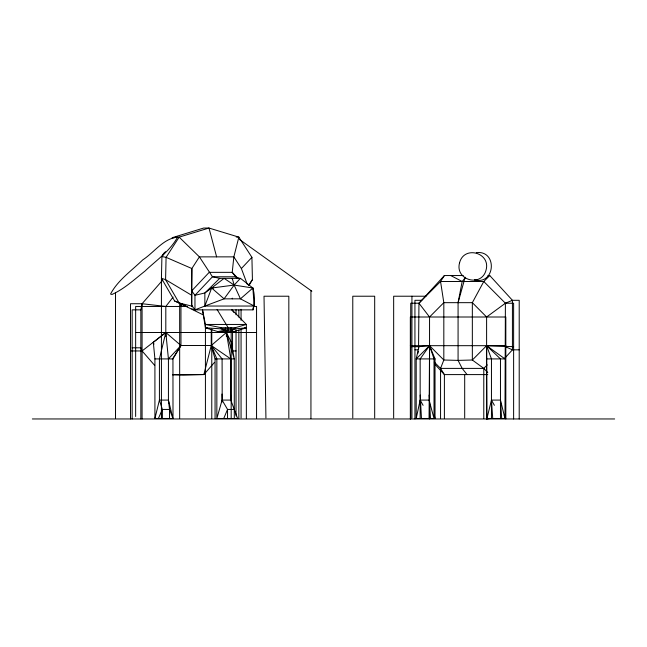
<?xml version="1.0" encoding="UTF-8"?>
<svg xmlns="http://www.w3.org/2000/svg" width="647" height="647" viewBox="0 0 647 647"><rect width="100%" height="100%" fill="white"/><g stroke="black" fill="none" stroke-linecap="round" stroke-linejoin="round"><path stroke-width="0.97" d="M176.016 236.956L177.424 237.376C169.951 251.109 156.137 260.409 144.993 271.077C134.422 279.399 124.337 288.95 111.939 294.49L110.54 294.045C117.883 280.151 131.681 270.664 142.793 259.843C154.439 252.346 164.281 237.214 179.154 237.125L199.397 256.867L212.467 276.779L219.737 278.339L240.449 278.339L252.88 288.012C254.805 295.008 255.055 302.893 253.001 309.864L194.965 309.864L191.698 305.424L191.86 268.529L199.397 256.867L233.842 256.867L241.38 268.529L247.291 284.348M238.29 278.76L232.233 272.347L209.199 272.347L191.698 290.867L194.965 295.299L194.965 309.864L204.856 306.039L204.856 292.97L219.737 278.339M232.265 279.027L232.265 278.339L234.141 285.076L240.449 298.841L254.19 306.039L252.88 288.012L234.141 285.076L211.658 288.012L204.856 292.97L194.965 295.299L212.467 276.779L235.5 276.779L239.309 278.339M246.361 418.472L246.361 324.454L235.176 327.73L235.176 328.87L230.979 330.148L225.455 330.148L217.764 331.571L205.422 327.811L202.479 309.662L205.422 324.454L205.422 418.472M421.456 418.472L420.21 395.058M429.131 395.058L430.465 418.472M191.698 290.867L191.698 305.424M418.544 349.493L418.949 303.225L440.558 281.502L483.786 281.502L505.396 303.225L504.975 418.472L486.948 418.472L491.453 400.081L500.471 400.081L504.975 418.472L504.296 415.649M410.724 346.671L418.949 346.671L429.551 345.684L429.066 418.472M182.09 304.81L180.958 306.46L181.386 303.459M418.011 353.262L418.277 351.378M490.369 418.472L486.884 418.957L487.417 416.587M467.077 374.597L462.168 368.394L458.076 360.387L458.076 302.667L462.168 281.502L465.233 277.773M140.844 418.957L140.844 309.856L142.081 303.726L162.68 280.111M416.199 418.472L420.154 400.081L429.066 400.081L434.024 418.472L434.024 358.915L429.551 345.684L416.199 358.915L416.199 418.472L435.027 418.472L435.027 358.915L429.551 345.684L420.154 358.915L420.154 418.472M418.949 346.671L416.199 358.915L435.027 358.915M211.245 329.493L211.245 345.514L215.063 358.915L215.063 418.472L237.595 418.472L230.793 400.081L230.793 358.915L211.245 345.514L180.958 345.514L165.81 332.493L159.421 358.915L159.421 400.081L154.916 418.472L173.008 418.472L172.943 358.915L180.958 345.514L180.958 303.597M458.076 302.667L465.161 277.191M191.698 306.5L191.924 305.732M486.884 418.957L487.514 417.145M254.19 306.039L204.856 306.039L211.658 288.012L224.088 278.339L234.141 285.076L240.449 278.339M440.558 418.472L440.558 368.394L443.818 360.015L443.818 302.667L440.558 281.502L444.392 275.541L463.236 275.541M223.749 418.472L227.542 409.438L222.091 400.081L221.961 394.055M158.378 418.472L162.389 409.438L159.421 400.081L168.43 400.081L172.943 418.472L169.53 409.438L168.43 400.081L168.43 358.915L165.81 332.493L142.081 350.949L130.524 350.949M163.772 253.131L161.912 256.552L161.426 278.267L161.426 418.472M248.901 285.707L252.419 279.658L251.918 257.336L238.848 237.125L208.997 228.043L203.676 228.043L172.126 237.716L174.1 237.667M172.353 359.182L180.958 345.514L168.43 358.915M248.456 285.392L252.419 279.658M165.438 251.651L161.912 256.552L166.085 257.336L191.86 268.529L191.569 295.226L165.583 279.658L161.426 278.267L174.633 301.001L187.29 306.727M234.141 285.076L224.088 298.841L204.856 306.039M165.81 336.489L165.81 306.46L173.081 297.11M214.505 362.377L203.878 374.556L183.279 375.171L172.482 374.848M410.724 418.957L410.724 303.225L418.949 303.225L444.392 275.541M504.434 358.575L512.432 349.833L512.432 300.305L489.755 275.541L487.935 275.541M241.38 268.529L251.918 257.336M429.551 418.957L429.551 317.006L443.818 302.667L472.342 302.667L486.609 317.006L486.609 418.957M483.786 418.472L483.786 368.394L487.272 364.884M489.755 275.541L483.786 281.502L472.342 302.667L472.342 360.015L483.786 368.394L487.765 372.535M252.88 288.012L240.449 298.841L224.088 298.841L211.658 288.012L213.575 288.012M154.916 418.472L154.916 358.915L153.323 342.344L165.81 332.493M486.609 317.006L505.396 303.225L512.432 300.305L519.209 300.305L519.209 418.957M225.892 331.571L228.221 330.148L228.221 327.73L217.085 309.492M217.764 331.571L234.02 331.571L246.361 327.811L244.461 327.811M476.305 252.653C497.672 249.96 495.489 285.222 474.534 279.941M246.361 327.811L235.176 328.87L221.258 328.87L205.422 327.811L207.323 327.811M425.985 296.221L393.659 296.221L393.659 417.913M421.715 300.305L414.937 300.305L414.937 418.957M505.396 303.225L513.621 303.225L513.621 418.957M165.81 306.46L142.081 303.726L130.524 303.726L130.524 418.957M187.015 306.46L135.644 306.46L135.644 416.522M253.543 306.46L256.56 306.46L256.56 418.472M140.844 309.856L132.158 309.856L132.158 418.957M231.618 309.42L246.361 324.454L205.422 324.454L221.258 327.73L235.176 327.73M135.644 332.493L256.56 332.493M410.335 345.684L505.825 345.684M429.551 345.684L443.818 360.015L458.076 360.387L472.342 360.015L486.609 345.684L513.621 346.671M132.158 347.811L140.844 347.811L142.081 350.949L154.706 365.418M414.937 349.833L417.841 349.833M519.209 349.833L512.432 349.833L505.396 346.671M232.176 350.949L236.026 350.949M154.916 358.915L172.943 358.915M215.063 358.915L234.254 358.915L234.303 418.472M486.948 358.915L504.975 358.915L486.609 345.684L486.948 418.536M434.283 362.085L440.558 368.394L483.786 368.394M172.725 374.556L203.878 374.556L211.245 345.514L226.385 332.493L231.383 342.344L234.254 358.915L226.385 332.493L230.793 358.915M487.781 374.597L444.392 374.597L434.388 363.679M234.303 409.438L227.542 409.438L227.542 418.472M32.35 418.957L614.65 418.957M236.228 237.02L238.848 237.125L233.842 256.867L232.233 272.347L236.851 278.202M216.616 256.867L208.997 228.043L179.154 237.125L166.085 257.336L165.583 279.658L179.154 303.014L192.669 306.33M174.633 301.001L183.708 304.745M191.811 308.789L194.529 310.026M234.02 331.571L230.979 330.148L230.979 327.73M179.154 303.014L203.239 314.903M475.019 279.666L478.554 281.502M450.757 275.541L462.168 281.502M239.422 239.398L311.854 291.215M231.529 309.468L234.004 312.525M418.949 303.225L429.551 317.006M440.558 368.394L444.392 374.597L444.392 418.472M420.154 400.081L423.098 405.329M494.381 405.329L491.453 400.081L492.723 418.472M153.323 342.344L154.002 344.18M434.404 415.568L435.027 418.472M500.471 400.081L501.684 418.472M231.383 342.344L231.642 346.242M168.43 400.081L168.624 402.984M222.204 402.013L222.091 358.915L211.245 345.514L216.85 358.915L216.85 418.472L222.091 400.081L230.793 400.081L230.688 395.058M180.845 303.492L180.958 306.46M265.925 417.913L264.016 296.221L288.829 296.221L288.829 417.913M221.258 327.73L221.258 328.87L225.455 330.148L225.455 327.73M505.825 418.957L505.825 317.006L410.335 317.006L410.335 418.957M500.471 418.472L500.471 358.915L486.609 345.684L491.453 358.915L491.453 418.472M464.692 374.662L464.692 417.913M411.937 296.221L411.937 417.913M374.686 417.913L374.686 296.221L352.777 296.221L352.777 417.913M310.94 290.56L310.94 418.472M253.001 307.923L253.001 309.864M241.064 309.29L241.064 320.354M241.064 329.404L241.064 417.913M238.848 310.042L238.848 317.07M238.848 330.124L238.848 418.472M236.026 309.751L236.026 314.774M236.026 329.849L236.026 415.956M232.556 330.835L232.556 349.817M232.265 298.154L232.265 298.841M231.181 331.086L231.181 418.472M226.385 330.496L226.385 336.513M211.771 329.105L211.771 418.472M179.664 303.006L179.664 418.472M169.53 418.472L169.53 409.438L162.389 409.438L162.389 418.472M142.081 303.726L142.081 418.957M115.522 292.945L115.522 418.472M459.572 262.795C454.671 280.135 481.635 287.737 486.059 270.042C490.96 252.702 463.996 245.1 459.572 262.795"/></g></svg>
